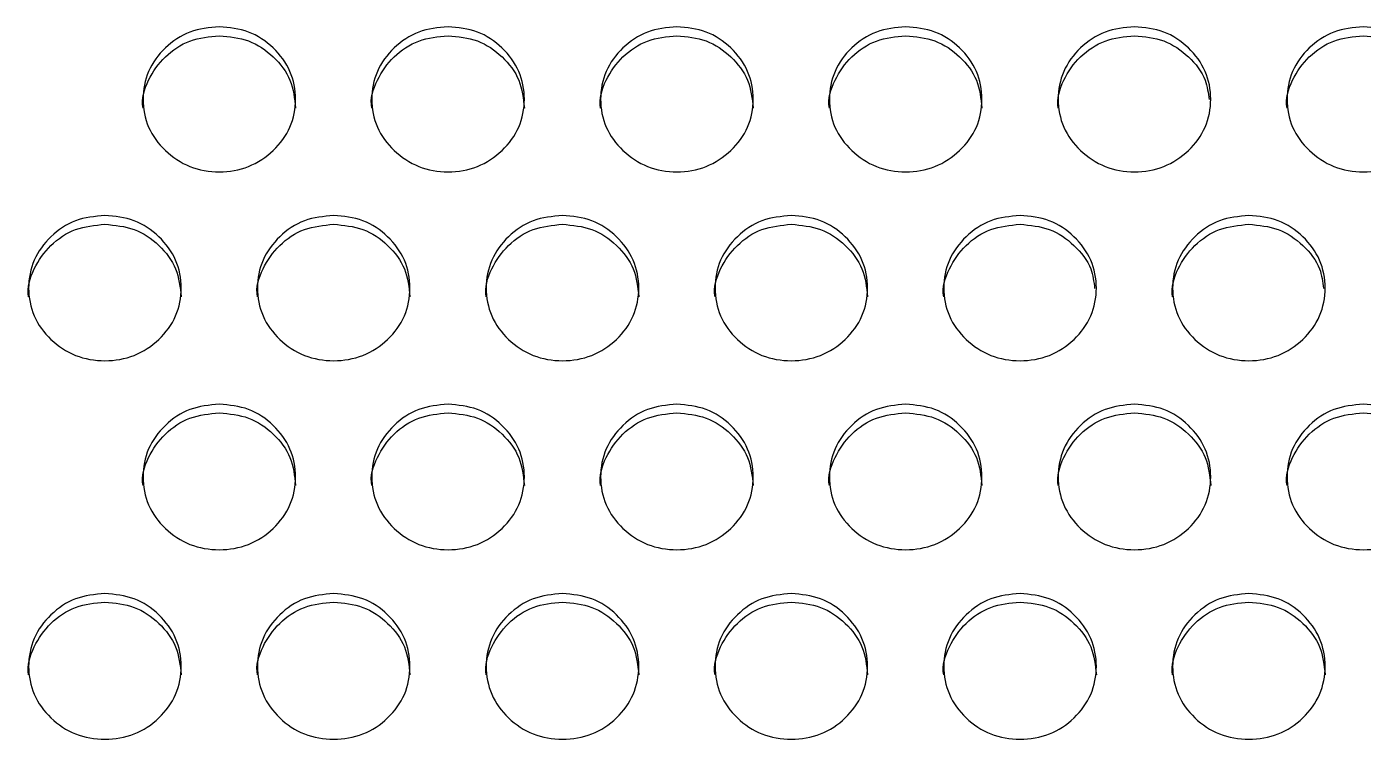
# Model space of a CAD drawing. Header units: millimetres. Extents: x 0.6 to 29.2, y 0.5 to 20.5.
# Drawn here: x 22.9474 to 23.4147, y 11.4735 to 11.7226 of the extents above; entities that cross this region are included whole.
import ezdxf

# ---------------------------------------------------------------- set-up
doc = ezdxf.new("R2010")
doc.units = ezdxf.units.MM

msp = doc.modelspace()

# ---------------------------------------------------------------- linework, layer by layer
for points, knots in [([(23.01468, 11.72257), (23.01819, 11.72223), (23.02521, 11.72155), (23.03397, 11.71552), (23.04011, 11.70725), (23.04197, 11.69722), (23.04011, 11.68722), (23.03398, 11.67888), (23.02522, 11.67305), (23.01468, 11.67127), (23.00415, 11.67305), (22.99538, 11.67888), (22.98926, 11.68721), (22.9874, 11.69722), (22.98926, 11.70724), (22.99538, 11.71552), (23.00415, 11.72153), (23.01117, 11.72222), (23.01468, 11.72257)], [0, 0, 0, 0, 0.062436, 0.124973, 0.187531, 0.24998, 0.31254, 0.374986, 0.437548, 0.499992, 0.562545, 0.624997, 0.687553, 0.750005, 0.812564, 0.87501, 0.937473, 1, 1, 1, 1]), ([(23.09468, 11.72257), (23.09819, 11.72223), (23.10521, 11.72155), (23.11397, 11.71552), (23.12011, 11.70725), (23.12197, 11.69722), (23.12011, 11.68722), (23.11398, 11.67888), (23.10522, 11.67305), (23.09468, 11.67127), (23.08415, 11.67305), (23.07538, 11.67888), (23.06926, 11.68721), (23.0674, 11.69722), (23.06926, 11.70724), (23.07539, 11.71552), (23.08415, 11.72153), (23.09117, 11.72222), (23.09468, 11.72257)], [0, 0, 0, 0, 0.062436, 0.124971, 0.187529, 0.249978, 0.312538, 0.374983, 0.437547, 0.499991, 0.562542, 0.624995, 0.687551, 0.750003, 0.812562, 0.875009, 0.937471, 1, 1, 1, 1]), ([(23.17468, 11.72257), (23.17819, 11.72223), (23.18521, 11.72155), (23.19397, 11.71552), (23.20011, 11.70725), (23.20197, 11.69722), (23.20011, 11.68722), (23.19398, 11.67888), (23.18522, 11.67305), (23.17468, 11.67127), (23.16415, 11.67305), (23.15538, 11.67888), (23.14926, 11.68721), (23.1474, 11.69722), (23.14926, 11.70724), (23.15539, 11.71552), (23.16415, 11.72153), (23.17117, 11.72222), (23.17468, 11.72257)], [0, 0, 0, 0, 0.062438, 0.124973, 0.187531, 0.24998, 0.31254, 0.374985, 0.437549, 0.499993, 0.562546, 0.624997, 0.687553, 0.750005, 0.812564, 0.875012, 0.937473, 1, 1, 1, 1]), ([(23.25468, 11.72257), (23.25819, 11.72223), (23.26521, 11.72155), (23.27397, 11.71552), (23.28011, 11.70725), (23.28197, 11.69722), (23.28011, 11.68722), (23.27398, 11.67888), (23.26522, 11.67305), (23.25468, 11.67127), (23.24415, 11.67305), (23.23538, 11.67888), (23.22926, 11.68721), (23.2274, 11.69722), (23.22926, 11.70724), (23.23538, 11.71552), (23.24415, 11.72153), (23.25117, 11.72222), (23.25468, 11.72257)], [0, 0, 0, 0, 0.062436, 0.124973, 0.187531, 0.24998, 0.312539, 0.374985, 0.437549, 0.499993, 0.562544, 0.624997, 0.687551, 0.750003, 0.812562, 0.875009, 0.937471, 1, 1, 1, 1]), ([(23.33468, 11.72257), (23.33819, 11.72223), (23.34521, 11.72155), (23.35397, 11.71552), (23.36011, 11.70725), (23.36197, 11.69722), (23.36011, 11.68722), (23.35398, 11.67888), (23.34522, 11.67305), (23.33468, 11.67127), (23.32415, 11.67305), (23.31538, 11.67888), (23.30926, 11.68721), (23.3074, 11.69722), (23.30926, 11.70724), (23.31539, 11.71552), (23.32415, 11.72153), (23.33117, 11.72222), (23.33468, 11.72257)], [0, 0, 0, 0, 0.062439, 0.124973, 0.187531, 0.249981, 0.312541, 0.374986, 0.437549, 0.499994, 0.562545, 0.624998, 0.687554, 0.750005, 0.812564, 0.875011, 0.937473, 1, 1, 1, 1]), ([(23.41468, 11.72257), (23.41819, 11.72223), (23.42521, 11.72155), (23.43397, 11.71552), (23.44011, 11.70725), (23.44197, 11.69722), (23.44011, 11.68722), (23.43398, 11.67888), (23.42522, 11.67305), (23.41468, 11.67127), (23.40415, 11.67305), (23.39538, 11.67888), (23.38926, 11.68721), (23.3874, 11.69722), (23.38926, 11.70724), (23.39538, 11.71552), (23.40415, 11.72153), (23.41117, 11.72222), (23.41468, 11.72257)], [0, 0, 0, 0, 0.062436, 0.124973, 0.187531, 0.24998, 0.31254, 0.374986, 0.437548, 0.499992, 0.562545, 0.624996, 0.687552, 0.750004, 0.812563, 0.875009, 0.937471, 1, 1, 1, 1]), ([(22.98802, 11.69409), (22.98802, 11.6941), (22.98735, 11.69734), (22.98957, 11.70417), (22.9953, 11.71238), (23.00417, 11.7184), (23.01118, 11.71909), (23.01468, 11.71943)], [0, 0, 0, 0, 0.000445, 0.250487, 0.500129, 0.749911, 1, 1, 1, 1]), ([(23.01468, 11.71943), (23.01819, 11.7191), (23.02522, 11.71842), (23.03393, 11.71239), (23.04027, 11.70413), (23.04099, 11.69746), (23.04135, 11.69413)], [0, 0, 0, 0, 0.249956, 0.500262, 0.750582, 1, 1, 1, 1]), ([(23.06802, 11.69409), (23.06802, 11.6941), (23.06735, 11.69734), (23.06957, 11.70417), (23.0753, 11.71238), (23.08417, 11.71841), (23.09118, 11.71909), (23.09468, 11.71943)], [0, 0, 0, 0, 0.000445, 0.250484, 0.50013, 0.749903, 1, 1, 1, 1]), ([(23.09468, 11.71943), (23.09819, 11.7191), (23.10522, 11.71842), (23.11393, 11.71239), (23.12027, 11.70413), (23.12099, 11.69746), (23.12135, 11.69413)], [0, 0, 0, 0, 0.249957, 0.500257, 0.750578, 1, 1, 1, 1]), ([(23.14802, 11.69409), (23.14802, 11.6941), (23.14735, 11.69734), (23.14957, 11.70417), (23.1553, 11.71238), (23.16417, 11.71841), (23.17118, 11.71909), (23.17468, 11.71943)], [0, 0, 0, 0, 0.000445, 0.250488, 0.500135, 0.74991, 1, 1, 1, 1]), ([(23.17468, 11.71943), (23.17819, 11.7191), (23.18522, 11.71842), (23.19393, 11.71239), (23.20027, 11.70413), (23.20099, 11.69746), (23.20135, 11.69413)], [0, 0, 0, 0, 0.249964, 0.500262, 0.750581, 1, 1, 1, 1]), ([(23.22802, 11.69409), (23.22802, 11.6941), (23.22735, 11.69734), (23.22957, 11.70417), (23.2353, 11.71238), (23.24417, 11.71841), (23.25118, 11.71909), (23.25468, 11.71943)], [0, 0, 0, 0, 0.000445, 0.250484, 0.50013, 0.749903, 1, 1, 1, 1]), ([(23.25468, 11.71943), (23.25819, 11.7191), (23.26522, 11.71842), (23.27393, 11.71239), (23.28027, 11.70413), (23.28099, 11.69746), (23.28135, 11.69413)], [0, 0, 0, 0, 0.249956, 0.500262, 0.750582, 1, 1, 1, 1]), ([(23.30802, 11.69409), (23.30802, 11.6941), (23.30742, 11.69735), (23.30953, 11.70417), (23.31531, 11.71238), (23.32417, 11.7184), (23.33118, 11.71909), (23.33468, 11.71943)], [0, 0, 0, 0, 0.000444, 0.250485, 0.500134, 0.749909, 1, 1, 1, 1]), ([(23.33468, 11.71943), (23.3382, 11.7191), (23.34524, 11.71843), (23.35388, 11.71238), (23.35977, 11.70503), (23.36046, 11.69941), (23.36075, 11.69712)], [0, 0, 0, 0, 0.270756, 0.541872, 0.813013, 1, 1, 1, 1]), ([(23.38802, 11.69409), (23.38802, 11.6941), (23.38735, 11.69734), (23.38957, 11.70417), (23.3953, 11.71238), (23.40417, 11.71841), (23.41118, 11.71909), (23.41468, 11.71943)], [0, 0, 0, 0, 0.000445, 0.250487, 0.500128, 0.749902, 1, 1, 1, 1]), ([(23.41468, 11.71943), (23.41819, 11.7191), (23.42522, 11.71842), (23.43393, 11.71239), (23.44027, 11.70413), (23.44099, 11.69746), (23.44135, 11.69413)], [0, 0, 0, 0, 0.249956, 0.500262, 0.750582, 1, 1, 1, 1]), ([(22.97468, 11.65659), (22.97819, 11.65625), (22.98521, 11.65558), (22.99397, 11.64953), (23.00011, 11.64125), (23.00197, 11.6312), (23.00011, 11.62118), (22.99398, 11.61283), (22.98522, 11.60699), (22.97468, 11.60521), (22.96415, 11.60699), (22.95538, 11.61283), (22.94926, 11.62118), (22.9474, 11.63121), (22.94926, 11.64124), (22.95539, 11.64953), (22.96415, 11.65556), (22.97117, 11.65625), (22.97468, 11.65659)], [0, 0, 0, 0, 0.062436, 0.124973, 0.18753, 0.24998, 0.312539, 0.374984, 0.437549, 0.499993, 0.562543, 0.624997, 0.687552, 0.750004, 0.812562, 0.875009, 0.937471, 1, 1, 1, 1]), ([(23.05468, 11.65659), (23.05819, 11.65625), (23.06521, 11.65558), (23.07397, 11.64953), (23.08011, 11.64125), (23.08197, 11.6312), (23.08011, 11.62118), (23.07398, 11.61283), (23.06522, 11.60699), (23.05468, 11.60521), (23.04415, 11.60699), (23.03538, 11.61283), (23.02926, 11.62118), (23.0274, 11.63121), (23.02926, 11.64124), (23.03539, 11.64953), (23.04415, 11.65556), (23.05117, 11.65625), (23.05468, 11.65659)], [0, 0, 0, 0, 0.062438, 0.124973, 0.187531, 0.249982, 0.312541, 0.374985, 0.43755, 0.499994, 0.562545, 0.624998, 0.687554, 0.750006, 0.812564, 0.875011, 0.937473, 1, 1, 1, 1]), ([(23.13468, 11.65659), (23.13819, 11.65625), (23.14521, 11.65558), (23.15397, 11.64953), (23.16011, 11.64125), (23.16197, 11.6312), (23.16011, 11.62118), (23.15398, 11.61283), (23.14522, 11.60699), (23.13468, 11.60521), (23.12415, 11.60699), (23.11538, 11.61283), (23.10926, 11.62118), (23.1074, 11.63121), (23.10926, 11.64124), (23.11538, 11.64953), (23.12415, 11.65556), (23.13117, 11.65625), (23.13468, 11.65659)], [0, 0, 0, 0, 0.0624359, 0.1249728, 0.1875305, 0.2499807, 0.3125392, 0.3749846, 0.437549, 0.4999906, 0.5625437, 0.6249972, 0.6875513, 0.7500035, 0.8125621, 0.8750091, 0.9374708, 1, 1, 1, 1]), ([(23.21468, 11.65659), (23.21819, 11.65625), (23.22521, 11.65558), (23.23397, 11.64953), (23.24011, 11.64125), (23.24197, 11.6312), (23.24011, 11.62118), (23.23398, 11.61283), (23.22522, 11.60699), (23.21468, 11.60521), (23.20415, 11.60699), (23.19538, 11.61283), (23.18926, 11.62118), (23.1874, 11.63121), (23.18926, 11.64124), (23.19539, 11.64953), (23.20415, 11.65556), (23.21117, 11.65625), (23.21468, 11.65659)], [0, 0, 0, 0, 0.062436, 0.124971, 0.187529, 0.24998, 0.312539, 0.374983, 0.437547, 0.499991, 0.562542, 0.624996, 0.687551, 0.750003, 0.812562, 0.875009, 0.937471, 1, 1, 1, 1]), ([(23.29468, 11.65659), (23.29819, 11.65625), (23.30521, 11.65558), (23.31397, 11.64953), (23.32011, 11.64125), (23.32197, 11.6312), (23.32011, 11.62118), (23.31398, 11.61283), (23.30522, 11.60699), (23.29468, 11.60521), (23.28415, 11.60699), (23.27538, 11.61283), (23.26926, 11.62118), (23.2674, 11.63121), (23.26926, 11.64124), (23.27538, 11.64953), (23.28415, 11.65556), (23.29117, 11.65625), (23.29468, 11.65659)], [0, 0, 0, 0, 0.062436, 0.124973, 0.187531, 0.249981, 0.31254, 0.374986, 0.437548, 0.499992, 0.562545, 0.624997, 0.687552, 0.750005, 0.812564, 0.875009, 0.937473, 1, 1, 1, 1]), ([(23.37468, 11.65659), (23.37819, 11.65625), (23.38521, 11.65558), (23.39397, 11.64953), (23.40011, 11.64125), (23.40197, 11.6312), (23.40011, 11.62118), (23.39398, 11.61283), (23.38522, 11.60699), (23.37468, 11.60521), (23.36415, 11.60699), (23.35538, 11.61283), (23.34926, 11.62118), (23.3474, 11.63121), (23.34926, 11.64124), (23.35539, 11.64953), (23.36415, 11.65556), (23.37117, 11.65625), (23.37468, 11.65659)], [0, 0, 0, 0, 0.062436, 0.124971, 0.18753, 0.24998, 0.312539, 0.374983, 0.437548, 0.499992, 0.562543, 0.624996, 0.687552, 0.750003, 0.812562, 0.875009, 0.937471, 1, 1, 1, 1]), ([(22.94802, 11.62812), (22.94802, 11.62813), (22.94735, 11.63138), (22.94957, 11.63822), (22.9553, 11.64644), (22.96417, 11.65248), (22.97118, 11.65316), (22.97468, 11.65351)], [0, 0, 0, 0, 0.000448, 0.250487, 0.500132, 0.749905, 1, 1, 1, 1]), ([(22.97468, 11.65351), (22.97819, 11.65317), (22.98522, 11.6525), (22.99393, 11.64646), (23.00027, 11.63818), (23.00099, 11.6315), (23.00135, 11.62816)], [0, 0, 0, 0, 0.249956, 0.500263, 0.750585, 1, 1, 1, 1]), ([(23.02802, 11.62812), (23.02802, 11.62813), (23.02742, 11.6314), (23.02953, 11.63821), (23.03531, 11.64644), (23.04417, 11.65248), (23.05118, 11.65316), (23.05468, 11.65351)], [0, 0, 0, 0, 0.000447, 0.250488, 0.500135, 0.749911, 1, 1, 1, 1]), ([(23.05468, 11.65351), (23.05819, 11.65317), (23.06522, 11.6525), (23.07393, 11.64646), (23.08027, 11.63818), (23.08099, 11.6315), (23.08135, 11.62816)], [0, 0, 0, 0, 0.249964, 0.500263, 0.750584, 1, 1, 1, 1]), ([(23.10802, 11.62812), (23.10802, 11.62813), (23.10735, 11.63138), (23.10957, 11.63822), (23.1153, 11.64644), (23.12417, 11.65248), (23.13118, 11.65316), (23.13468, 11.65351)], [0, 0, 0, 0, 0.000448, 0.250487, 0.500132, 0.749905, 1, 1, 1, 1]), ([(23.13468, 11.65351), (23.13819, 11.65317), (23.14522, 11.6525), (23.15393, 11.64646), (23.16027, 11.63818), (23.16099, 11.6315), (23.16135, 11.62816)], [0, 0, 0, 0, 0.249956, 0.500263, 0.750585, 1, 1, 1, 1]), ([(23.18802, 11.62812), (23.18802, 11.62813), (23.18742, 11.6314), (23.18953, 11.63821), (23.19531, 11.64644), (23.20417, 11.65248), (23.21118, 11.65316), (23.21468, 11.65351)], [0, 0, 0, 0, 0.0004466, 0.2504853, 0.5001308, 0.7499041, 1, 1, 1, 1]), ([(23.21468, 11.65351), (23.21819, 11.65317), (23.22522, 11.6525), (23.23393, 11.64646), (23.24027, 11.63818), (23.24099, 11.6315), (23.24135, 11.62816)], [0, 0, 0, 0, 0.249957, 0.500258, 0.750581, 1, 1, 1, 1]), ([(23.26802, 11.62812), (23.26802, 11.62813), (23.26735, 11.63138), (23.26957, 11.63822), (23.2753, 11.64644), (23.28417, 11.65248), (23.29118, 11.65316), (23.29468, 11.65351)], [0, 0, 0, 0, 0.000448, 0.25049, 0.500131, 0.749913, 1, 1, 1, 1]), ([(23.29468, 11.65351), (23.2982, 11.65317), (23.30523, 11.6525), (23.31388, 11.64644), (23.31978, 11.63906), (23.32047, 11.63342), (23.32076, 11.6311)], [0, 0, 0, 0, 0.270353, 0.541086, 0.811835, 1, 1, 1, 1]), ([(23.34802, 11.62812), (23.34802, 11.62813), (23.34735, 11.63138), (23.34957, 11.63822), (23.3553, 11.64644), (23.36417, 11.65248), (23.37118, 11.65316), (23.37468, 11.65351)], [0, 0, 0, 0, 0.000448, 0.250487, 0.500132, 0.749905, 1, 1, 1, 1]), ([(23.37468, 11.65351), (23.3782, 11.65317), (23.38523, 11.6525), (23.39388, 11.64644), (23.39978, 11.63906), (23.40047, 11.63342), (23.40076, 11.6311)], [0, 0, 0, 0, 0.270354, 0.541079, 0.811835, 1, 1, 1, 1]), ([(23.01468, 11.5906), (23.01819, 11.59027), (23.02521, 11.58959), (23.03397, 11.58353), (23.04011, 11.57523), (23.04197, 11.56517), (23.04011, 11.55514), (23.03398, 11.54677), (23.02522, 11.54092), (23.01468, 11.53914), (23.00415, 11.54092), (22.99538, 11.54677), (22.98926, 11.55513), (22.9874, 11.56518), (22.98926, 11.57523), (22.99538, 11.58353), (23.00415, 11.58957), (23.01117, 11.59026), (23.01468, 11.5906)], [0, 0, 0, 0, 0.0624361, 0.1249729, 0.1875309, 0.2499812, 0.3125408, 0.374986, 0.4375481, 0.4999923, 0.5625456, 0.6249968, 0.6875529, 0.7500049, 0.8125632, 0.8750092, 0.937473, 1, 1, 1, 1]), ([(23.09468, 11.5906), (23.09819, 11.59027), (23.10521, 11.58959), (23.11397, 11.58353), (23.12011, 11.57523), (23.12197, 11.56517), (23.12011, 11.55514), (23.11398, 11.54677), (23.10522, 11.54092), (23.09468, 11.53914), (23.08415, 11.54092), (23.07538, 11.54677), (23.06926, 11.55513), (23.0674, 11.56518), (23.06926, 11.57523), (23.07539, 11.58353), (23.08415, 11.58957), (23.09117, 11.59026), (23.09468, 11.5906)], [0, 0, 0, 0, 0.062436, 0.124971, 0.187529, 0.249979, 0.312539, 0.374983, 0.437547, 0.499991, 0.562542, 0.624996, 0.687552, 0.750003, 0.812561, 0.875009, 0.937471, 1, 1, 1, 1]), ([(23.17468, 11.5906), (23.17819, 11.59027), (23.18521, 11.58959), (23.19397, 11.58353), (23.20011, 11.57523), (23.20197, 11.56517), (23.20011, 11.55514), (23.19398, 11.54677), (23.18522, 11.54092), (23.17468, 11.53914), (23.16415, 11.54092), (23.15538, 11.54677), (23.14926, 11.55513), (23.1474, 11.56518), (23.14926, 11.57523), (23.15539, 11.58353), (23.16415, 11.58957), (23.17117, 11.59026), (23.17468, 11.5906)], [0, 0, 0, 0, 0.0624384, 0.1249733, 0.1875312, 0.2499815, 0.312541, 0.3749849, 0.4375489, 0.4999931, 0.5625464, 0.6249976, 0.6875537, 0.7500056, 0.8125639, 0.8750112, 0.9374731, 1, 1, 1, 1]), ([(23.25468, 11.5906), (23.25819, 11.59027), (23.26521, 11.58959), (23.27397, 11.58353), (23.28011, 11.57523), (23.28197, 11.56517), (23.28011, 11.55514), (23.27398, 11.54677), (23.26522, 11.54092), (23.25468, 11.53914), (23.24415, 11.54092), (23.23538, 11.54677), (23.22926, 11.55513), (23.2274, 11.56518), (23.22926, 11.57523), (23.23538, 11.58353), (23.24415, 11.58957), (23.25117, 11.59026), (23.25468, 11.5906)], [0, 0, 0, 0, 0.062436, 0.124973, 0.187531, 0.249981, 0.31254, 0.374985, 0.437549, 0.499993, 0.562544, 0.624997, 0.687552, 0.750004, 0.812562, 0.875009, 0.937471, 1, 1, 1, 1]), ([(23.33468, 11.5906), (23.33819, 11.59027), (23.34521, 11.58959), (23.35397, 11.58353), (23.36011, 11.57523), (23.36197, 11.56517), (23.36011, 11.55514), (23.35398, 11.54677), (23.34522, 11.54092), (23.33468, 11.53914), (23.32415, 11.54092), (23.31538, 11.54677), (23.30926, 11.55513), (23.3074, 11.56518), (23.30926, 11.57523), (23.31539, 11.58353), (23.32415, 11.58957), (23.33117, 11.59026), (23.33468, 11.5906)], [0, 0, 0, 0, 0.062438, 0.124973, 0.187531, 0.249982, 0.312541, 0.374985, 0.437549, 0.499994, 0.562545, 0.624998, 0.687554, 0.750006, 0.812564, 0.875011, 0.937473, 1, 1, 1, 1]), ([(23.41468, 11.5906), (23.41819, 11.59027), (23.42521, 11.58959), (23.43397, 11.58353), (23.44011, 11.57523), (23.44197, 11.56517), (23.44011, 11.55514), (23.43398, 11.54677), (23.42522, 11.54092), (23.41468, 11.53914), (23.40415, 11.54092), (23.39538, 11.54677), (23.38926, 11.55513), (23.3874, 11.56518), (23.38926, 11.57523), (23.39538, 11.58353), (23.40415, 11.58957), (23.41117, 11.59026), (23.41468, 11.5906)], [0, 0, 0, 0, 0.062436, 0.124973, 0.187531, 0.249981, 0.312541, 0.374986, 0.437548, 0.499992, 0.562545, 0.624997, 0.687553, 0.750005, 0.812563, 0.875009, 0.937471, 1, 1, 1, 1]), ([(22.98802, 11.56214), (22.98802, 11.56215), (22.98735, 11.56541), (22.98957, 11.57225), (22.9953, 11.58049), (23.00417, 11.58654), (23.01118, 11.58723), (23.01468, 11.58757)], [0, 0, 0, 0, 0.000448, 0.250491, 0.50013, 0.749912, 1, 1, 1, 1]), ([(23.01468, 11.58757), (23.01819, 11.58723), (23.02522, 11.58656), (23.03393, 11.58051), (23.04027, 11.57222), (23.04099, 11.56552), (23.04135, 11.56218)], [0, 0, 0, 0, 0.249956, 0.500263, 0.750582, 1, 1, 1, 1]), ([(23.06802, 11.56214), (23.06802, 11.56215), (23.06735, 11.56541), (23.06957, 11.57225), (23.0753, 11.58049), (23.08417, 11.58654), (23.09118, 11.58723), (23.09468, 11.58757)], [0, 0, 0, 0, 0.000448, 0.250488, 0.500131, 0.749904, 1, 1, 1, 1]), ([(23.09468, 11.58757), (23.09819, 11.58723), (23.10522, 11.58656), (23.11393, 11.58051), (23.12027, 11.57222), (23.12099, 11.56552), (23.12135, 11.56218)], [0, 0, 0, 0, 0.2499578, 0.5002585, 0.7505784, 1, 1, 1, 1]), ([(23.14802, 11.56214), (23.14802, 11.56215), (23.14735, 11.56541), (23.14957, 11.57225), (23.1553, 11.58049), (23.16417, 11.58654), (23.17118, 11.58723), (23.17468, 11.58757)], [0, 0, 0, 0, 0.000448, 0.250492, 0.500136, 0.749912, 1, 1, 1, 1]), ([(23.17468, 11.58757), (23.17819, 11.58723), (23.18522, 11.58656), (23.19393, 11.58051), (23.20027, 11.57222), (23.20099, 11.56552), (23.20135, 11.56218)], [0, 0, 0, 0, 0.249965, 0.500263, 0.750581, 1, 1, 1, 1]), ([(23.22802, 11.56214), (23.22802, 11.56215), (23.22735, 11.56541), (23.22957, 11.57225), (23.2353, 11.58049), (23.24417, 11.58654), (23.25118, 11.58723), (23.25468, 11.58757)], [0, 0, 0, 0, 0.000448, 0.250488, 0.500131, 0.749904, 1, 1, 1, 1]), ([(23.25468, 11.58757), (23.25819, 11.58723), (23.26522, 11.58656), (23.27393, 11.58051), (23.28027, 11.57222), (23.28099, 11.56552), (23.28135, 11.56218)], [0, 0, 0, 0, 0.249956, 0.500263, 0.750582, 1, 1, 1, 1]), ([(23.30802, 11.56214), (23.30802, 11.56215), (23.30742, 11.56542), (23.30953, 11.57225), (23.31531, 11.58049), (23.32417, 11.58654), (23.33118, 11.58723), (23.33468, 11.58757)], [0, 0, 0, 0, 0.000446, 0.250489, 0.500134, 0.749911, 1, 1, 1, 1]), ([(23.33468, 11.58757), (23.33819, 11.58723), (23.34522, 11.58656), (23.35393, 11.58051), (23.36027, 11.57222), (23.36099, 11.56552), (23.36135, 11.56218)], [0, 0, 0, 0, 0.249965, 0.500263, 0.750581, 1, 1, 1, 1]), ([(23.38802, 11.56214), (23.38802, 11.56215), (23.38735, 11.56541), (23.38957, 11.57225), (23.3953, 11.58049), (23.40417, 11.58654), (23.41118, 11.58723), (23.41468, 11.58757)], [0, 0, 0, 0, 0.000448, 0.250491, 0.500129, 0.749903, 1, 1, 1, 1]), ([(23.41468, 11.58757), (23.41819, 11.58723), (23.42522, 11.58656), (23.43393, 11.58051), (23.44027, 11.57222), (23.44099, 11.56552), (23.44135, 11.56218)], [0, 0, 0, 0, 0.249956, 0.500263, 0.750582, 1, 1, 1, 1]), ([(22.97468, 11.52441), (22.97819, 11.52407), (22.98521, 11.52339), (22.99397, 11.51733), (23.00011, 11.50901), (23.00197, 11.49894), (23.00011, 11.48888), (22.99398, 11.4805), (22.98522, 11.47464), (22.97468, 11.47286), (22.96415, 11.47464), (22.95538, 11.48051), (22.94926, 11.48888), (22.9474, 11.49894), (22.94926, 11.50901), (22.95538, 11.51733), (22.96415, 11.52337), (22.97117, 11.52406), (22.97468, 11.52441)], [0, 0, 0, 0, 0.0624359, 0.1249726, 0.1875306, 0.24998, 0.3125393, 0.3749848, 0.4375485, 0.4999927, 0.5625436, 0.6249967, 0.6875523, 0.7500036, 0.8125621, 0.8750097, 0.9374707, 1, 1, 1, 1]), ([(23.05468, 11.52441), (23.05819, 11.52407), (23.06521, 11.52339), (23.07397, 11.51733), (23.08011, 11.50901), (23.08197, 11.49894), (23.08011, 11.48888), (23.07398, 11.4805), (23.06522, 11.47464), (23.05468, 11.47286), (23.04415, 11.47464), (23.03538, 11.48051), (23.02926, 11.48888), (23.0274, 11.49894), (23.02926, 11.50901), (23.03539, 11.51733), (23.04415, 11.52337), (23.05117, 11.52406), (23.05468, 11.52441)], [0, 0, 0, 0, 0.062438, 0.124973, 0.187531, 0.249981, 0.312541, 0.374986, 0.43755, 0.499994, 0.562545, 0.624998, 0.687554, 0.750005, 0.812564, 0.875012, 0.937473, 1, 1, 1, 1]), ([(23.13468, 11.52441), (23.13819, 11.52407), (23.14521, 11.52339), (23.15397, 11.51733), (23.16011, 11.50901), (23.16197, 11.49894), (23.16011, 11.48888), (23.15398, 11.4805), (23.14522, 11.47464), (23.13468, 11.47286), (23.12415, 11.47464), (23.11538, 11.48051), (23.10926, 11.48888), (23.1074, 11.49894), (23.10926, 11.50901), (23.11538, 11.51733), (23.12415, 11.52337), (23.13117, 11.52406), (23.13468, 11.52441)], [0, 0, 0, 0, 0.062436, 0.1249727, 0.1875308, 0.2499803, 0.3125396, 0.3749851, 0.4375489, 0.4999908, 0.5625441, 0.6249973, 0.6875515, 0.7500033, 0.8125619, 0.8750096, 0.9374706, 1, 1, 1, 1]), ([(23.21468, 11.52441), (23.21819, 11.52407), (23.22521, 11.52339), (23.23397, 11.51733), (23.24011, 11.50901), (23.24197, 11.49894), (23.24011, 11.48888), (23.23398, 11.4805), (23.22522, 11.47464), (23.21468, 11.47286), (23.20415, 11.47464), (23.19538, 11.48051), (23.18926, 11.48888), (23.1874, 11.49894), (23.18926, 11.50901), (23.19538, 11.51733), (23.20415, 11.52337), (23.21117, 11.52406), (23.21468, 11.52441)], [0, 0, 0, 0, 0.062436, 0.124971, 0.187529, 0.249979, 0.312539, 0.374983, 0.437547, 0.499992, 0.562543, 0.624996, 0.687552, 0.750003, 0.812562, 0.875009, 0.937471, 1, 1, 1, 1]), ([(23.29468, 11.52441), (23.29819, 11.52407), (23.30521, 11.52339), (23.31397, 11.51733), (23.32011, 11.50901), (23.32197, 11.49894), (23.32011, 11.48888), (23.31398, 11.4805), (23.30522, 11.47464), (23.29468, 11.47286), (23.28415, 11.47464), (23.27538, 11.48051), (23.26926, 11.48888), (23.2674, 11.49894), (23.26926, 11.50901), (23.27538, 11.51733), (23.28415, 11.52337), (23.29117, 11.52406), (23.29468, 11.52441)], [0, 0, 0, 0, 0.062436, 0.124973, 0.187531, 0.249981, 0.312541, 0.374986, 0.437548, 0.499992, 0.562546, 0.624997, 0.687553, 0.750004, 0.812564, 0.87501, 0.937473, 1, 1, 1, 1]), ([(23.37468, 11.52441), (23.37819, 11.52407), (23.38521, 11.52339), (23.39397, 11.51733), (23.40011, 11.50901), (23.40197, 11.49894), (23.40011, 11.48888), (23.39398, 11.4805), (23.38522, 11.47464), (23.37468, 11.47286), (23.36415, 11.47464), (23.35538, 11.48051), (23.34926, 11.48888), (23.3474, 11.49894), (23.34926, 11.50901), (23.35538, 11.51733), (23.36415, 11.52337), (23.37117, 11.52406), (23.37468, 11.52441)], [0, 0, 0, 0, 0.062436, 0.124971, 0.18753, 0.24998, 0.31254, 0.374984, 0.437548, 0.499992, 0.562543, 0.624996, 0.687552, 0.750003, 0.812562, 0.875009, 0.937471, 1, 1, 1, 1]), ([(22.94802, 11.49595), (22.94802, 11.49596), (22.94735, 11.49922), (22.94957, 11.50608), (22.9553, 11.51434), (22.96417, 11.52039), (22.97118, 11.52108), (22.97468, 11.52142)], [0, 0, 0, 0, 0.000448, 0.250486, 0.500131, 0.749904, 1, 1, 1, 1]), ([(22.97468, 11.52142), (22.97819, 11.52109), (22.98522, 11.52041), (22.99393, 11.51435), (23.00027, 11.50605), (23.00099, 11.49934), (23.00135, 11.496)], [0, 0, 0, 0, 0.249956, 0.500263, 0.750582, 1, 1, 1, 1]), ([(23.02802, 11.49595), (23.02802, 11.49596), (23.02742, 11.49923), (23.02953, 11.50608), (23.03531, 11.51434), (23.04417, 11.52039), (23.05118, 11.52108), (23.05468, 11.52142)], [0, 0, 0, 0, 0.0004459, 0.2504874, 0.5001343, 0.7499108, 1, 1, 1, 1]), ([(23.05468, 11.52142), (23.05819, 11.52109), (23.06522, 11.52041), (23.07393, 11.51435), (23.08027, 11.50605), (23.08099, 11.49934), (23.08135, 11.496)], [0, 0, 0, 0, 0.249964, 0.500262, 0.750581, 1, 1, 1, 1]), ([(23.10802, 11.49595), (23.10802, 11.49596), (23.10735, 11.49922), (23.10957, 11.50608), (23.1153, 11.51434), (23.12417, 11.52039), (23.13118, 11.52108), (23.13468, 11.52142)], [0, 0, 0, 0, 0.000448, 0.250486, 0.500131, 0.749904, 1, 1, 1, 1]), ([(23.13468, 11.52142), (23.13819, 11.52109), (23.14522, 11.52041), (23.15393, 11.51435), (23.16027, 11.50605), (23.16099, 11.49934), (23.16135, 11.496)], [0, 0, 0, 0, 0.249956, 0.500263, 0.750582, 1, 1, 1, 1]), ([(23.18802, 11.49595), (23.18802, 11.49596), (23.18742, 11.49923), (23.18953, 11.50608), (23.19531, 11.51434), (23.20417, 11.52039), (23.21118, 11.52108), (23.21468, 11.52142)], [0, 0, 0, 0, 0.000446, 0.250485, 0.50013, 0.749904, 1, 1, 1, 1]), ([(23.21468, 11.52142), (23.21819, 11.52109), (23.22522, 11.52041), (23.23393, 11.51435), (23.24027, 11.50605), (23.24099, 11.49934), (23.24135, 11.496)], [0, 0, 0, 0, 0.2499574, 0.5002578, 0.7505785, 1, 1, 1, 1]), ([(23.26802, 11.49595), (23.26802, 11.49596), (23.26735, 11.49922), (23.26957, 11.50608), (23.2753, 11.51434), (23.28417, 11.52039), (23.29118, 11.52108), (23.29468, 11.52142)], [0, 0, 0, 0, 0.000448, 0.250489, 0.500129, 0.749912, 1, 1, 1, 1]), ([(23.29468, 11.52142), (23.29819, 11.52109), (23.30522, 11.52041), (23.31393, 11.51435), (23.32027, 11.50605), (23.32099, 11.49934), (23.32135, 11.496)], [0, 0, 0, 0, 0.249956, 0.500263, 0.750582, 1, 1, 1, 1]), ([(23.34802, 11.49595), (23.34802, 11.49596), (23.34735, 11.49922), (23.34957, 11.50608), (23.3553, 11.51434), (23.36417, 11.52039), (23.37118, 11.52108), (23.37468, 11.52142)], [0, 0, 0, 0, 0.000448, 0.250486, 0.500131, 0.749904, 1, 1, 1, 1]), ([(23.37468, 11.52142), (23.37819, 11.52109), (23.38522, 11.52041), (23.39393, 11.51435), (23.40027, 11.50605), (23.40099, 11.49934), (23.40135, 11.496)], [0, 0, 0, 0, 0.2499565, 0.500256, 0.7505811, 1, 1, 1, 1])]:
    msp.add_open_spline(points, degree=3, knots=knots)

doc.saveas('drawing.dxf')
